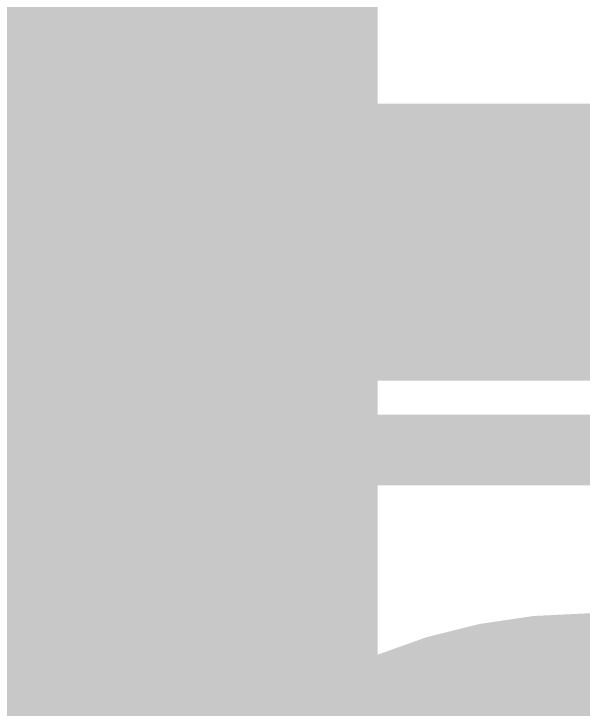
# Model space of a CAD drawing. Header units: inches. Extents: x -0.16 to 1.73, y -0.16 to 1.34.
# Drawn here: x 0.62206 to 0.6382, y 0.20958 to 0.22928 of the extents above; entities that cross this region are included whole.
import ezdxf

# ---------------------------------------------------------------- set-up
doc = ezdxf.new("R2010")
doc.units = ezdxf.units.IN
doc.header["$MEASUREMENT"] = 0
for name, color, linetype in [('Bottom Layer', 5, 'Continuous'), ('Mechanical 15', 56, 'Continuous'), ('Top Layer', 1, 'Continuous'), ('Top Overlay', 2, 'Continuous')]:
    doc.layers.add(name, color=color, linetype=linetype)

# ---------------------------------------------------------------- blocks, each defined once
blk = doc.blocks.new('SOT_23_5_L3_0_W1_7_P0_95_LS2_8_BR_16')
at = {"layer": 'Mechanical 15'}
blk.add_lwpolyline([(-0.031493, 0.057084, 0.002, 0.002, 0), (0.031499, 0.057084, 0.002, 0.002, 0)], format="xyseb", dxfattribs=at)
at = {"layer": 'Top Overlay'}
blk.add_lwpolyline([(-0.035435, 0.061022, 0.003937, 0.003937, 0), (0.035432, 0.061022, 0.003937, 0.003937, 0)], format="xyseb", dxfattribs=at)

msp = doc.modelspace()

# ---------------------------------------------------------------- linework, layer by layer
at = {"layer": 'Bottom Layer'}
msp.add_lwpolyline([(0.619873, 0.151536, 0.025, 0.025, 0), (0.619873, 0.266036, 0.025, 0.025, 0)], format="xyseb", dxfattribs=at)
at = {"layer": 'Top Layer'}
for points in [[(0.327373, 0.223736, 0.006, 0.006, 0), (0.649844, 0.223736, 0.006, 0.006, 0)], [(0.619873, 0.178097, 0.031496, 0.031496, 0), (0.638323, 0.196547, 0.031496, 0.031496, 0)], [(0.638323, 0.196547, 0.031496, 0.031496, 0), (0.669654, 0.196547, 0.031496, 0.031496, 0)]]:
    msp.add_lwpolyline(points, format="xyseb", dxfattribs=at)
msp.add_lwpolyline([(0.630449, 0.196547, 0.015748, 0.015748, 1), (0.646197, 0.196547, 0.015748, 0.015748, 1)], format="xyseb", close=True, dxfattribs=at)
msp.add_lwpolyline([(0.630449, 0.196547, 0.015748, 0.015748, 1), (0.646197, 0.196547, 0.015748, 0.015748, 1)], format="xyseb", close=True, dxfattribs=at)

# ---------------------------------------------------------------- block references
msp.add_blockref('SOT_23_5_L3_0_W1_7_P0_95_LS2_8_BR_16', (0.619158, 0.159836))

doc.saveas('drawing.dxf')
